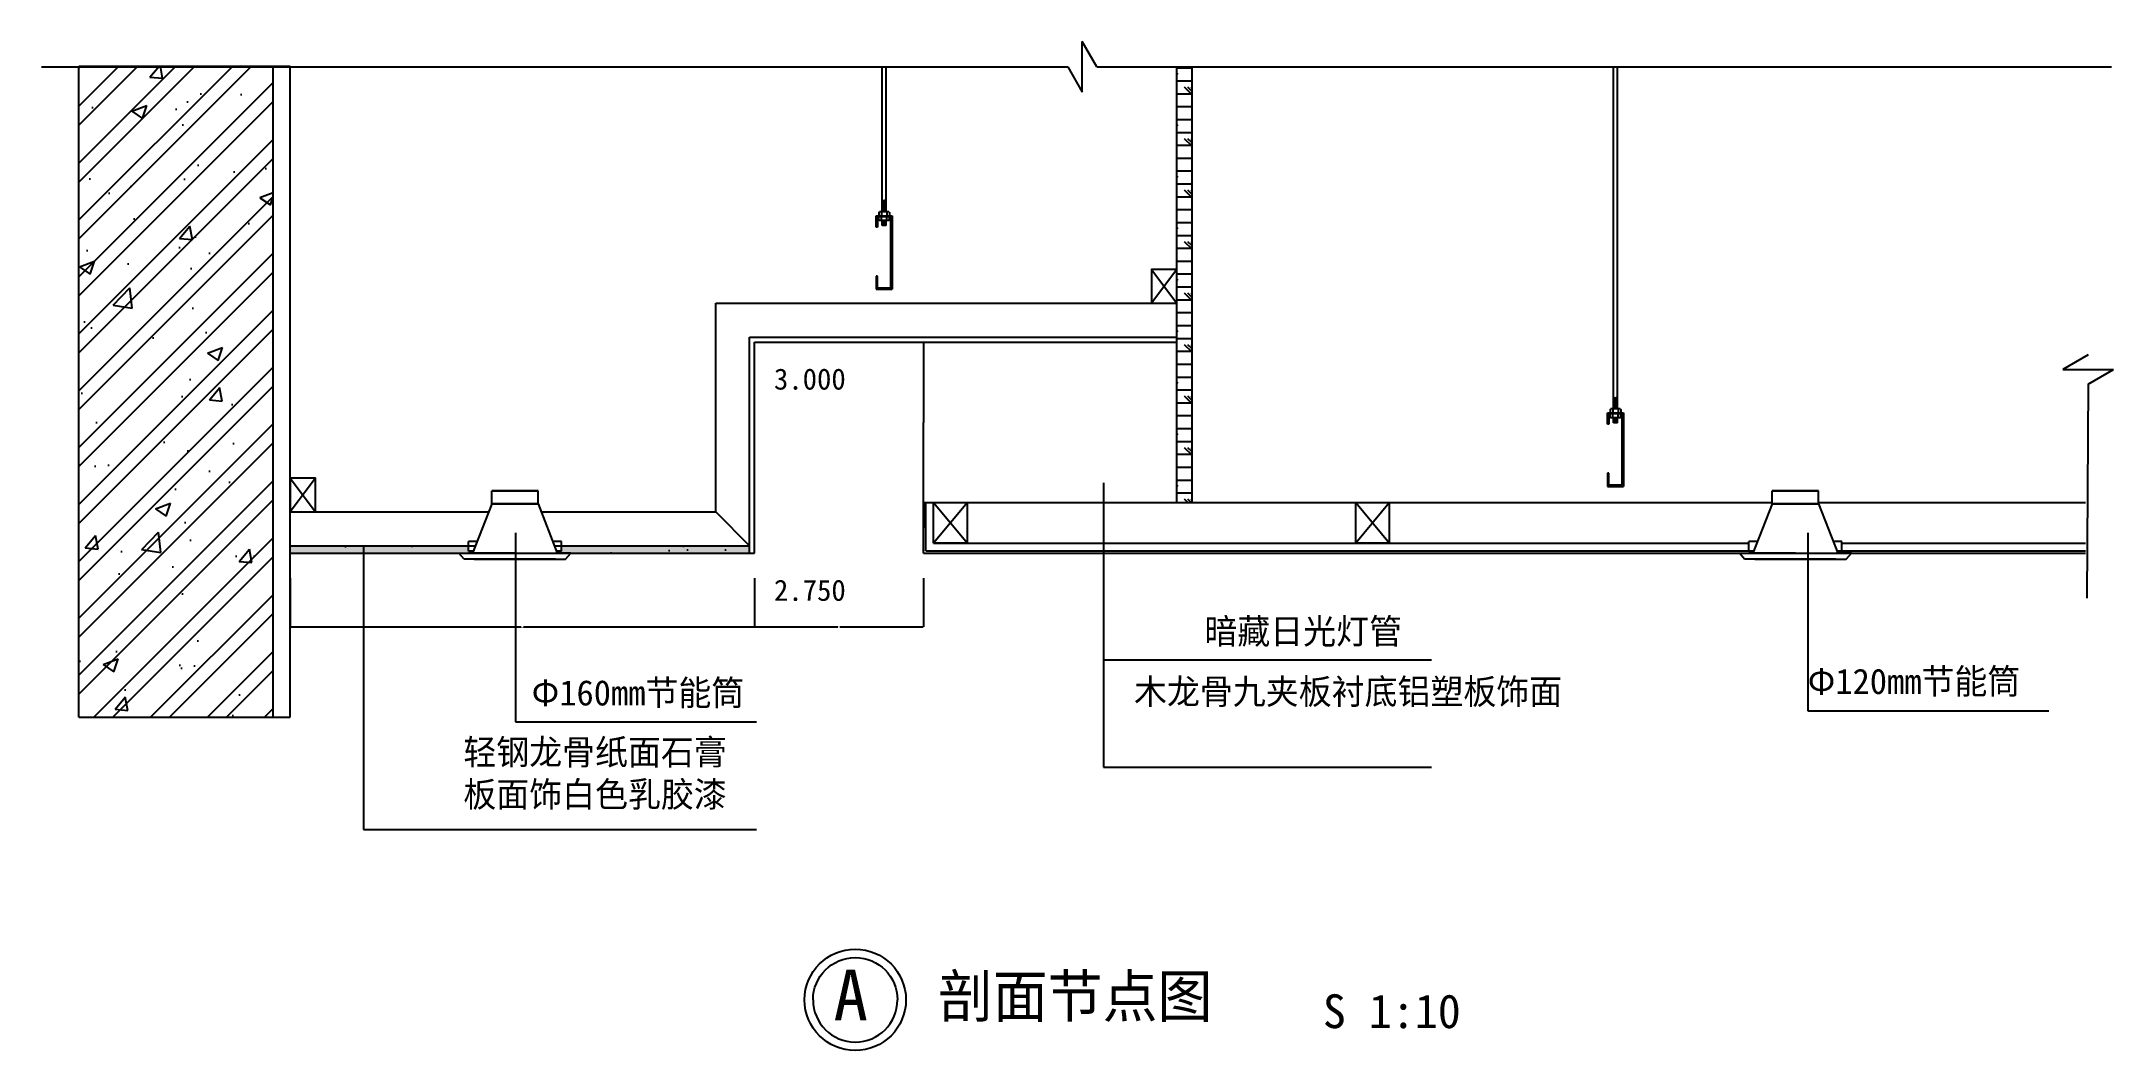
# Model space of a CAD drawing. Header units: metres. Extents: x 54417 to 56871, y 11181 to 12376.
import ezdxf

# ---------------------------------------------------------------- set-up
doc = ezdxf.new("R2010")
doc.units = ezdxf.units.M
for name, color, linetype in [('10', 8, 'Continuous'), ('20', 1, 'Continuous'), ('3', 2, 'Continuous'), ('4', 6, 'Continuous'), ('7', 7, 'Continuous'), ('8', 7, 'Continuous'), ('D', 3, 'Continuous'), ('家具', 2, 'Continuous')]:
    doc.layers.add(name, color=color, linetype=linetype)
doc.dimstyles.get("Standard").update_dxf_attribs({"dimtxt": 2.5, "dimasz": 2.5, "dimexe": 1.25, "dimexo": 0.625, "dimtad": 1, "dimcen": 2.5, "dimazin": 3, "dimtfac": 1, "dimtmove": 0, "dimatfit": 3})

# ---------------------------------------------------------------- blocks, each defined once
blk = doc.blocks.new('HY-4')
at = {"layer": '20'}
for points in [[(-5, 0, -1), (5, 0, -1)], [(-5, 0, 1), (5, 0, 1)]]:
    blk.add_lwpolyline(points, format="xyb", dxfattribs=at)
blk.add_circle((0, 0), 6, dxfattribs=at)
blk.add_circle((0, 0), 6, dxfattribs=at)
blk = doc.blocks.new('_CLOSEDFILLED')
at = {"color": 0, "linetype": 'BYBLOCK'}
blk.add_solid([(-1, 0.2), (0, 0), (-1, -0.2)], dxfattribs=at)
blk = doc.blocks.new('*D1')
for p, q in [((55461.55, 12019.98), (55461.55, 11924.98)), ((55461.3, 11924.98), (55461.05, 11924.98)), ((55461.55, 11829.98), (55461.55, 11924.98)), ((55461.55, 11924.98), (55461.55, 11924.98)), ((55461.8, 11924.98), (55462.05, 11924.98))]:
    blk.add_line(p, q)
at = {"layer": 'Defpoints'}
for p in [(55461.55, 12019.98), (55461.55, 11924.98), (55461.55, 11829.98)]:
    blk.add_point(p, dxfattribs=at)
at = {"layer": '7', "xscale": 0.25, "yscale": 0.25}
blk.add_blockref('_CLOSEDFILLED', (55461.55, 11924.98), dxfattribs=at)
at = {"layer": '7', "xscale": 0.25, "yscale": 0.25, "rotation": 180}
blk.add_blockref('_CLOSEDFILLED', (55461.55, 11924.98), dxfattribs=at)
at = {"layer": '7', "insert": (55461.55, 11926.105), "char_height": 1, "attachment_point": 5}
blk.add_mtext('0', dxfattribs=at)
blk = doc.blocks.new('*D2')
for p, q in [((55261.55, 11740.59), (55261.55, 11682.78)), ((55461.55, 11740.59), (55461.55, 11682.78)), ((55261.8, 11682.78), (55360.05, 11682.78)), ((55363.05, 11682.78), (55461.3, 11682.78))]:
    blk.add_line(p, q)
at = {"layer": 'Defpoints'}
for p in [(55261.55, 11740.59), (55461.55, 11740.59), (55261.55, 11682.78)]:
    blk.add_point(p, dxfattribs=at)
at = {"layer": '7', "xscale": 0.25, "yscale": 0.25, "rotation": 180}
blk.add_blockref('_CLOSEDFILLED', (55261.55, 11682.78), dxfattribs=at)
at = {"layer": '7', "xscale": 0.25, "yscale": 0.25}
blk.add_blockref('_CLOSEDFILLED', (55461.55, 11682.78), dxfattribs=at)
at = {"layer": '7', "insert": (55361.55, 11682.78), "char_height": 1, "attachment_point": 5}
blk.add_mtext('200', dxfattribs=at)
blk = doc.blocks.new('*D3')
for p, q in [((55461.55, 11829.98), (55461.55, 11799.98)), ((55461.3, 11799.98), (55461.05, 11799.98)), ((55461.55, 11769.98), (55461.55, 11799.98)), ((55461.55, 11799.98), (55461.55, 11799.98)), ((55461.8, 11799.98), (55462.05, 11799.98))]:
    blk.add_line(p, q)
at = {"layer": 'Defpoints'}
for p in [(55461.55, 11829.98), (55461.55, 11799.98), (55461.55, 11769.98)]:
    blk.add_point(p, dxfattribs=at)
at = {"layer": '7', "xscale": 0.25, "yscale": 0.25}
blk.add_blockref('_CLOSEDFILLED', (55461.55, 11799.98), dxfattribs=at)
at = {"layer": '7', "xscale": 0.25, "yscale": 0.25, "rotation": 180}
blk.add_blockref('_CLOSEDFILLED', (55461.55, 11799.98), dxfattribs=at)
at = {"layer": '7', "insert": (55461.55, 11801.105), "char_height": 1, "attachment_point": 5}
blk.add_mtext('0', dxfattribs=at)
blk = doc.blocks.new('*D4')
for p, q in [((54711.55, 11740.59), (54711.55, 11682.47)), ((55261.55, 11740.59), (55261.55, 11682.47)), ((54985.05, 11682.47), (54711.3, 11682.47)), ((55261.8, 11682.47), (54988.05, 11682.47))]:
    blk.add_line(p, q)
at = {"layer": 'Defpoints'}
for p in [(54711.55, 11740.59), (55261.55, 11740.59), (55261.55, 11682.47)]:
    blk.add_point(p, dxfattribs=at)
at = {"layer": '7', "xscale": 0.25, "yscale": 0.25}
blk.add_blockref('_CLOSEDFILLED', (54711.55, 11682.47), dxfattribs=at)
at = {"layer": '7', "xscale": 0.25, "yscale": 0.25, "rotation": 180}
blk.add_blockref('_CLOSEDFILLED', (55261.55, 11682.47), dxfattribs=at)
at = {"layer": '7', "insert": (54986.55, 11682.47), "char_height": 1, "attachment_point": 5}
blk.add_mtext('550', dxfattribs=at)

msp = doc.modelspace()

# ---------------------------------------------------------------- hatches: boundary and pattern name
at = {"layer": '10'}
h = msp.add_hatch(dxfattribs=at)
h.set_pattern_fill('ANSI32', scale=5)
h.paths.add_polyline_path([(54461.55, 11575.9), (54691.55, 11575.9), (54691.55, 12346.57), (54461.55, 12346.57)])
h = msp.add_hatch(dxfattribs=at)
h.set_pattern_fill('AR-CONC')
h.paths.add_polyline_path([(54461.55, 11575.9), (54691.55, 11575.9), (54691.55, 12346.57), (54461.55, 12346.57)])
h = msp.add_hatch(dxfattribs=at)
h.set_pattern_fill('CORK', scale=4)
h.paths.add_polyline_path([(55779.55, 12345.8), (55761.55, 12345.8), (55761.55, 11829.98), (55779.55, 11829.98)])
h = msp.add_hatch(dxfattribs=at)
h.set_pattern_fill('AR-SAND')
h.paths.add_polyline_path([(55255.55, 11769.98), (55255.55, 11778.98), (55032.79, 11778.98), (55032.79, 11772.69), (55026.93, 11772.69), (55027.98, 11769.98), (55044.01, 11769.98)])
h.paths.add_polyline_path([(54927.47, 11769.98), (54928.52, 11772.69), (54922.62, 11772.69), (54922.62, 11778.98), (54711.55, 11778.98), (54711.55, 11769.98)])
h = msp.add_hatch(dxfattribs=at)
h.set_pattern_fill('AR-SAND', scale=0.1)
h.paths.add_polyline_path([(55255.55, 11769.98), (55255.55, 11778.98), (55032.79, 11778.98), (55032.79, 11772.69), (55026.93, 11772.69), (55027.98, 11769.98), (55044.01, 11769.98)])
h.paths.add_polyline_path([(54711.55, 11778.98), (54711.55, 11769.98), (54927.47, 11769.98), (54928.52, 11772.69), (54922.62, 11772.69), (54922.62, 11778.98)])

# ---------------------------------------------------------------- linework, layer by layer
for p, q in [((54461.55, 12346.57), (54711.55, 12346.57)), ((55731.55, 12105.98), (55761.55, 12065.98)), ((55761.55, 12105.98), (55731.55, 12065.98)), ((54741.55, 11858.98), (54711.55, 11818.98)), ((54711.55, 11858.98), (54741.55, 11818.98)), ((54461.55, 11575.9), (54711.55, 11575.9))]:
    msp.add_line(p, q, dxfattribs=at)
at = {"layer": '20'}
for p, q in [((55666.96, 12345.8), (55649.63, 12375.8)), ((55649.63, 12315.8), (55649.63, 12375.8)), ((54417.12, 12345.8), (55632.31, 12345.8)), ((55632.31, 12345.8), (55649.63, 12315.8)), ((55666.96, 12345.8), (56868.32, 12345.8)), ((56840.78, 12004.94), (56810.78, 11987.62)), ((56810.78, 11987.62), (56870.78, 11987.62)), ((56840.78, 11970.3), (56870.78, 11987.62)), ((56840.78, 11970.3), (56839.08, 11717))]:
    msp.add_line(p, q, dxfattribs=at)
at = {"layer": '3'}
for p, q in [((54461.55, 11575.9), (54461.55, 12346.57)), ((54691.55, 11575.9), (54691.55, 12346.57)), ((54711.55, 11575.9), (54711.55, 12346.57)), ((55261.55, 12019.98), (55761.55, 12019.98)), ((55261.55, 11769.98), (55261.55, 12019.98)), ((55461.55, 11769.98), (55461.55, 11829.98)), ((54711.55, 11769.98), (55261.55, 11769.98)), ((55461.55, 11769.98), (56443.74, 11769.98)), ((56544.26, 11769.98), (56837.68, 11769.98))]:
    msp.add_line(p, q, dxfattribs=at)
at = {"layer": '4'}
for p, q in [((55761.55, 11829.98), (55761.55, 12345.8)), ((55779.55, 11829.98), (55779.55, 12345.8)), ((55215.55, 12065.98), (55761.55, 12065.98)), ((55215.55, 11818.98), (55215.55, 12065.98)), ((55255.55, 12025.98), (55761.55, 12025.98)), ((55255.55, 11769.98), (55255.55, 12025.98)), ((55461.55, 11829.98), (56466.54, 11829.98)), ((55464.55, 11772.98), (55464.55, 11829.98)), ((55473.55, 11829.98), (55513.55, 11829.98)), ((55473.55, 11829.98), (55513.55, 11781.98)), ((55513.55, 11829.98), (55473.55, 11781.98)), ((55473.55, 11781.98), (55473.55, 11829.98)), ((55513.55, 11781.98), (55513.55, 11829.98)), ((55973.55, 11829.98), (56013.55, 11829.98)), ((56013.55, 11829.98), (55973.55, 11781.98)), ((55973.55, 11829.98), (56013.55, 11781.98)), ((55973.55, 11781.98), (55973.55, 11829.98)), ((56013.55, 11781.98), (56013.55, 11829.98)), ((56521.47, 11829.98), (56837.68, 11829.98)), ((54711.55, 11818.98), (54946.58, 11818.98)), ((55008.87, 11818.98), (55215.55, 11818.98)), ((55215.55, 11818.98), (55255.55, 11778.98)), ((54711.55, 11778.98), (54930.98, 11778.98)), ((55024.47, 11778.98), (55255.55, 11778.98)), ((55473.55, 11781.98), (56438.9, 11781.98)), ((55513.55, 11781.98), (55473.55, 11781.98)), ((56013.55, 11781.98), (55973.55, 11781.98)), ((56549.07, 11781.98), (56837.68, 11781.98)), ((55464.55, 11772.98), (56438.9, 11772.98)), ((56549.07, 11772.98), (56837.68, 11772.98))]:
    msp.add_line(p, q, dxfattribs=at)
for points in [[(55761.55, 12065.98), (55761.55, 12105.98), (55731.55, 12105.98), (55731.55, 12065.98)], [(54741.55, 11818.98), (54741.55, 11858.98), (54711.55, 11858.98), (54711.55, 11818.98)]]:
    msp.add_lwpolyline(points, close=True, dxfattribs=at)
at = {"layer": 'D'}
for p, q in [((55412.67, 12187.13), (55417.46, 12188.31)), ((55412.67, 12185.28), (55417.46, 12186.46)), ((55412.67, 12183.43), (55417.46, 12184.61)), ((55412.67, 12181.57), (55417.46, 12182.75)), ((55412.67, 12179.72), (55417.46, 12180.9)), ((55412.67, 12177.86), (55417.46, 12179.05)), ((55412.67, 12176.01), (55417.46, 12177.19)), ((55412.67, 12174.16), (55417.46, 12175.34)), ((55412.67, 12162.55), (55417.46, 12163.73)), ((55412.67, 12160.7), (55417.46, 12161.88)), ((55412.67, 12158.84), (55417.46, 12160.02)), ((56278.63, 11953.78), (56283.42, 11954.96)), ((56278.63, 11951.93), (56283.42, 11953.11)), ((56278.63, 11950.07), (56283.42, 11951.25)), ((56278.63, 11948.22), (56283.42, 11949.4)), ((56278.63, 11946.36), (56283.42, 11947.55)), ((56278.63, 11944.51), (56283.42, 11945.69)), ((56278.63, 11942.66), (56283.42, 11943.84)), ((56278.63, 11940.8), (56283.42, 11941.98)), ((56278.63, 11929.2), (56283.42, 11930.38)), ((56278.63, 11927.34), (56283.42, 11928.52)), ((56278.63, 11925.49), (56283.42, 11926.67))]:
    msp.add_line(p, q, dxfattribs=at)
at = {"layer": '家具'}
for p, q in [((55412.67, 12174.16), (55412.67, 12345.8)), ((55417.46, 12174.16), (55417.46, 12345.8)), ((56278.63, 11940.8), (56278.63, 12345.38)), ((56283.42, 11940.8), (56283.42, 12345.38)), ((55408.64, 12173.37), (55409.43, 12174.16)), ((55408.64, 12173.37), (55408.64, 12169.56)), ((55420.51, 12174.16), (55409.43, 12174.16)), ((55411.09, 12174.16), (55411.88, 12173.37)), ((55411.88, 12173.37), (55411.88, 12169.56)), ((55411.9, 12173.37), (55412.68, 12174.16)), ((55417.43, 12174.16), (55418.22, 12173.37)), ((55418.22, 12173.37), (55418.22, 12169.56)), ((55418.23, 12173.37), (55419.02, 12174.16)), ((55420.51, 12174.16), (55421.3, 12173.37)), ((55421.3, 12173.37), (55421.3, 12169.56)), ((55405.54, 12156.16), (55405.54, 12169.56)), ((55405.54, 12169.56), (55413.23, 12169.56)), ((55407.1, 12156.16), (55405.54, 12156.16)), ((55422.97, 12168.3), (55407.1, 12168.3)), ((55407.1, 12168.3), (55407.1, 12156.16)), ((55408.64, 12164.49), (55408.64, 12168.3)), ((55408.64, 12164.49), (55409.43, 12163.7)), ((55420.51, 12163.7), (55409.43, 12163.7)), ((55411.09, 12163.7), (55411.88, 12164.49)), ((55411.88, 12164.49), (55411.88, 12168.3)), ((55411.9, 12164.49), (55412.68, 12163.7)), ((55412.44, 12169.56), (55424.54, 12169.56)), ((55412.67, 12157.93), (55412.67, 12163.72)), ((55417.46, 12157.93), (55412.67, 12157.93)), ((55417.43, 12163.7), (55418.22, 12164.49)), ((55417.46, 12157.93), (55417.46, 12163.73)), ((55418.22, 12164.49), (55418.22, 12168.3)), ((55418.23, 12164.49), (55419.02, 12163.7)), ((55420.51, 12163.7), (55421.3, 12164.49)), ((55421.3, 12164.49), (55421.3, 12168.3)), ((55422.97, 12083.81), (55422.97, 12168.3)), ((55424.54, 12169.56), (55424.54, 12082.56)), ((55405.54, 12098.05), (55405.54, 12082.56)), ((55407.1, 12098.05), (55405.54, 12098.05)), ((55407.1, 12083.81), (55407.1, 12098.05)), ((55405.54, 12082.56), (55413.23, 12082.56)), ((55422.97, 12083.81), (55407.1, 12083.81)), ((55412.44, 12082.56), (55424.54, 12082.56)), ((56271.5, 11936.2), (56279.19, 11936.2)), ((56271.5, 11922.81), (56271.5, 11936.2)), ((56273.06, 11934.94), (56273.06, 11922.81)), ((56288.94, 11934.94), (56273.06, 11934.94)), ((56274.6, 11940.01), (56275.39, 11940.8)), ((56274.6, 11940.01), (56274.6, 11936.2)), ((56274.6, 11931.13), (56274.6, 11934.94)), ((56274.6, 11931.13), (56275.39, 11930.34)), ((56286.47, 11940.8), (56275.39, 11940.8)), ((56286.47, 11930.34), (56275.39, 11930.34)), ((56277.05, 11940.8), (56277.84, 11940.01)), ((56277.05, 11930.34), (56277.84, 11931.13)), ((56277.84, 11940.01), (56277.84, 11936.2)), ((56277.84, 11931.13), (56277.84, 11934.94)), ((56277.86, 11940.01), (56278.65, 11940.8)), ((56277.86, 11931.13), (56278.65, 11930.34)), ((56278.41, 11936.2), (56290.5, 11936.2)), ((56278.63, 11924.57), (56278.63, 11930.36)), ((56283.39, 11940.8), (56284.18, 11940.01)), ((56283.39, 11930.34), (56284.18, 11931.13)), ((56283.42, 11924.57), (56283.42, 11930.38)), ((56284.18, 11940.01), (56284.18, 11936.2)), ((56284.18, 11931.13), (56284.18, 11934.94)), ((56284.2, 11940.01), (56284.98, 11940.8)), ((56284.2, 11931.13), (56284.98, 11930.34)), ((56286.47, 11940.8), (56287.26, 11940.01)), ((56286.47, 11930.34), (56287.26, 11931.13)), ((56287.26, 11940.01), (56287.26, 11936.2)), ((56287.26, 11931.13), (56287.26, 11934.94)), ((56288.94, 11850.46), (56288.94, 11934.94)), ((56290.5, 11936.2), (56290.5, 11849.2)), ((56273.06, 11922.81), (56271.5, 11922.81)), ((56283.42, 11924.57), (56278.63, 11924.57)), ((56273.06, 11864.7), (56271.5, 11864.7)), ((56271.5, 11864.7), (56271.5, 11849.2)), ((56273.06, 11850.46), (56273.06, 11864.7)), ((54950.26, 11828.41), (54927.47, 11769.98)), ((55005.19, 11843.85), (54950.26, 11843.85)), ((54950.26, 11843.85), (55005.19, 11843.85)), ((54950.26, 11828.41), (54950.26, 11843.85)), ((54950.26, 11828.41), (55005.19, 11828.41)), ((55005.19, 11828.41), (54950.26, 11828.41)), ((55005.19, 11828.41), (55005.19, 11843.85)), ((55005.19, 11828.41), (55027.98, 11769.98)), ((56271.5, 11849.2), (56279.19, 11849.2)), ((56288.94, 11850.46), (56273.06, 11850.46)), ((56278.41, 11849.2), (56290.5, 11849.2)), ((56466.54, 11828.41), (56443.74, 11769.98)), ((56466.54, 11828.41), (56466.54, 11843.85)), ((56466.54, 11843.85), (56521.47, 11843.85)), ((56521.47, 11843.85), (56466.54, 11843.85)), ((56521.47, 11828.41), (56466.54, 11828.41)), ((56466.54, 11828.41), (56521.47, 11828.41)), ((56521.47, 11828.41), (56521.47, 11843.85)), ((56521.47, 11828.41), (56544.26, 11769.98)), ((54932.86, 11783.8), (54922.62, 11783.8)), ((54922.62, 11772.69), (54922.62, 11783.8)), ((55032.79, 11783.8), (55022.6, 11783.8)), ((55032.79, 11772.69), (55032.79, 11783.8)), ((56438.9, 11772.69), (56438.9, 11783.8)), ((56449.13, 11783.8), (56438.9, 11783.8)), ((56549.07, 11783.8), (56538.87, 11783.8)), ((56549.07, 11772.69), (56549.07, 11783.8)), ((54911.44, 11769.98), (54977.73, 11769.98)), ((54917.64, 11763.22), (54911.44, 11769.98)), ((55025.79, 11763.22), (54917.64, 11763.22)), ((54928.52, 11772.69), (54922.62, 11772.69)), ((54977.73, 11769.98), (54922.79, 11769.98)), ((54929.66, 11763.22), (55037.81, 11763.22)), ((54977.73, 11769.98), (55032.66, 11769.98)), ((55032.79, 11772.69), (55026.93, 11772.69)), ((55044.01, 11769.98), (55027.98, 11769.98)), ((55037.81, 11763.22), (55044.01, 11769.98)), ((56433.92, 11763.22), (56427.72, 11769.98)), ((56427.72, 11769.98), (56494, 11769.98)), ((56542.07, 11763.22), (56433.92, 11763.22)), ((56444.8, 11772.69), (56438.9, 11772.69)), ((56494, 11769.98), (56439.07, 11769.98)), ((56445.94, 11763.22), (56554.09, 11763.22)), ((56494, 11769.98), (56548.94, 11769.98)), ((56549.07, 11772.69), (56543.21, 11772.69)), ((56560.29, 11769.98), (56544.26, 11769.98)), ((56554.09, 11763.22), (56560.29, 11769.98))]:
    msp.add_line(p, q, dxfattribs=at)

# ---------------------------------------------------------------- block references
at = {"layer": '8', "xscale": 10, "yscale": 10, "zscale": 10}
msp.add_blockref('HY-4', (55380.79, 11241.48), dxfattribs=at)

# ---------------------------------------------------------------- texts
for s, height, p in [('A', 60, (55355.02, 11217.2)), ('剖面节点图', 50, (55478.73, 11220.78)), ('S 1:10', 40, (55934.52, 11207.99))]:
    msp.add_text(s, height=height).set_placement(p)
at = {"layer": '7'}
for s, p in [('3.000', (55284.49, 11963.75)), ('2.750', (55284.49, 11713.75))]:
    msp.add_text(s, height=25, dxfattribs=at).set_placement(p)
at = {"layer": '7', "char_height": 30, "attachment_point": 1}
for s, insert in [('暗藏日光灯管', (55794.22, 11692.75)), ('Φ120mm节能筒', (56508.54, 11633.46)), ('Φ160mm节能筒', (54997.51, 11619.91)), ('木龙骨九夹板衬底铝塑板饰面', (55710.87, 11621.39)), ('轻钢龙骨纸面石膏\\P板面饰白色乳胶漆', (54916.71, 11549.75))]:
    msp.add_mtext(s, dxfattribs=dict(at, insert=insert))

# ---------------------------------------------------------------- dimensions: what is measured, and where the dimension line sits
at = {"layer": '7'}
for base, p1, p2, picture, middle in [((55461.55, 11924.98), (55461.55, 11829.98), (55461.55, 12019.98), '*D1', (55461.55, 11926.105)), ((55461.55, 11799.98), (55461.55, 11769.98), (55461.55, 11829.98), '*D3', (55461.55, 11801.105)), ((55261.55, 11682.47), (55261.55, 11740.59), (54711.55, 11740.59), '*D4', (54986.55, 11682.47)), ((55261.55, 11682.78), (55261.55, 11740.59), (55461.55, 11740.59), '*D2', (55361.55, 11682.78))]:
    dim = msp.add_linear_dim(base=base, p1=p1, p2=p2, dimstyle='Standard', dxfattribs=at)
    dim.commit()
    dim.dimension.update_dxf_attribs({"geometry": picture, "text_midpoint": middle})

# ---------------------------------------------------------------- leaders
for points in [[(55674.87, 11853.31), (55674.87, 11516.97), (56063.07, 11516.97)], [(54798.31, 11778.09), (54798.31, 11443.21), (55263.93, 11443.21)], [(54978.38, 11794.32), (54978.38, 11570.6), (55263.93, 11570.6)], [(55674.87, 11783.17), (55674.87, 11644.08), (56063.07, 11644.08)], [(56508.62, 11794.32), (56508.62, 11583.68), (56794.16, 11583.68)]]:
    msp.add_leader(points, dimstyle='Standard', dxfattribs=at)

doc.saveas('drawing.dxf')
